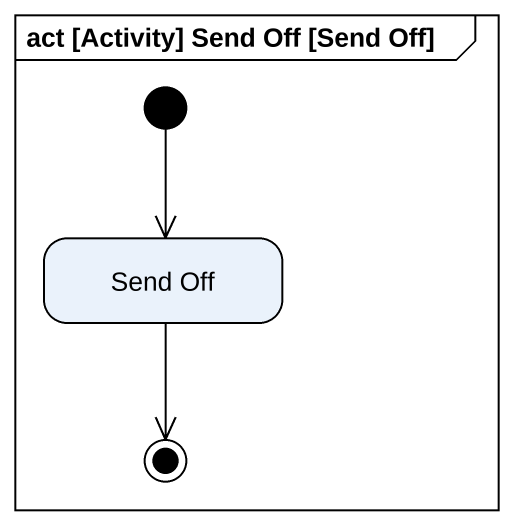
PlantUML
@startuml
mainframe act [Activity] Send Off [Send Off]
hide empty description
state "Send Off" as Send_Off
[*] --> Send_Off
Send_Off --> [*]
@enduml
